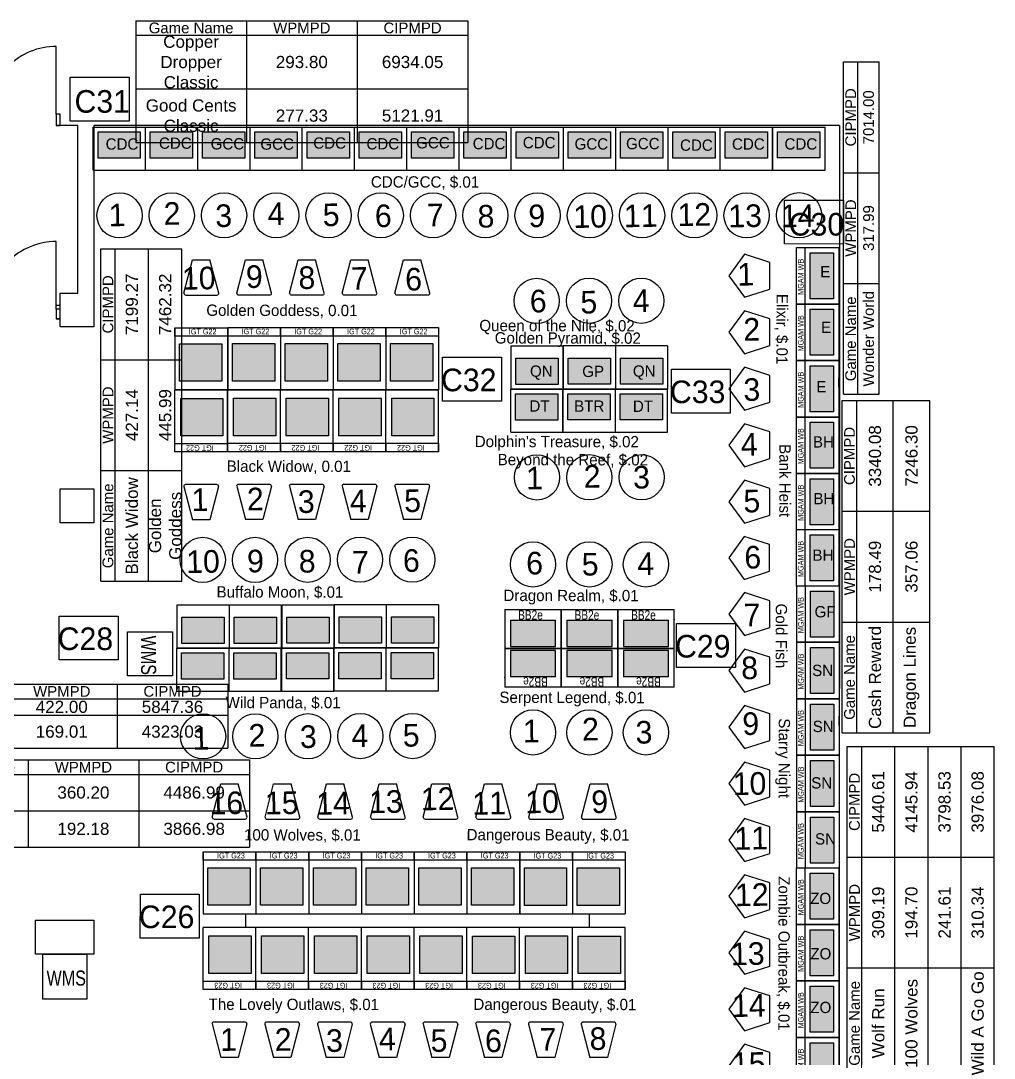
# Model space of a CAD drawing. Header units: inches. Extents: x 3213 to 10275, y -3570 to -435.
# Drawn here: x 9758 to 10275, y -986 to -435 of the extents above; entities that cross this region are included whole.
import ezdxf
from ezdxf.enums import TextEntityAlignment as Align

# ---------------------------------------------------------------- set-up
doc = ezdxf.new("R2010")
doc.units = ezdxf.units.IN
doc.header["$LTSCALE"] = 24
doc.header["$MEASUREMENT"] = 0
doc.linetypes.add('HIDDEN', pattern=[0.375, 0.25, -0.125])
for name, color, linetype in [('00 Bally Slots', 9, 'Continuous'), ('00 Bank', 7, 'Continuous'), ('00 IGT Slots', 7, 'Continuous'), ('00 MGAM Slots', 173, 'Continuous'), ('00 PT Enrollment', 7, 'Continuous'), ('00 Themes', 7, 'Continuous'), ('00 WMS Slots', 173, 'Continuous'), ('F1  CLG', 15, 'HIDDEN'), ('F1  DOORS', 1, 'Continuous'), ('F1  WALL', 3, 'Continuous'), ('F1 NOTE', 4, 'Continuous'), ('FP1-WALL', 3, 'Continuous'), ('Machine Denoms', 7, 'Continuous')]:
    doc.layers.add(name, color=color, linetype=linetype)
doc.layers.get('Machine Denoms').off()
doc.styles.add('ARCHSTYL', font='HAND.SHX', dxfattribs={"width": 0.8})
doc.styles.add('HAND', font='Hand.shx', dxfattribs={"width": 0.8, "height": 0.5})

# ---------------------------------------------------------------- blocks, each defined once
blk = doc.blocks.new('Western Money System')
at = {"layer": 'F1 NOTE', "color": 1}
for p, q in [((-11.68, 0), (-11.68, 24)), ((-11.68, 24), (11.68, 24)), ((11.68, 24), (11.68, 0)), ((11.68, 0), (-11.68, 0))]:
    blk.add_line(p, q, dxfattribs=at)
at = {"layer": 'F1 NOTE', "color": 1, "insert": (-9.65, 15.27), "char_height": 8, "width": 21.3295, "attachment_point": 1, "style": 'HAND'}
blk.add_mtext('{\\Fhand.shx;WMS}', dxfattribs=at)
blk = doc.blocks.new('*T374')
at = {"layer": '00 Themes', "linetype": 'ByBlock', "lineweight": -2, "transparency": 16777216}
for p, q in [((0, 0), (176.43, 0)), ((0, 0), (0, -64.65)), ((176.43, 0), (176.43, -64.65)), ((0, -64.65), (176.43, -64.65))]:
    blk.add_line(p, q, dxfattribs=at)
at = {"layer": '00 Themes', "color": 0, "linetype": 'ByBlock', "lineweight": -2, "transparency": 16777216}
for p, q in [((58.81, 0), (58.81, -64.65)), ((117.62, 0), (117.62, -64.65)), ((0, -7.7), (176.43, -7.7)), ((0, -36.18), (176.43, -36.18))]:
    blk.add_line(p, q, dxfattribs=at)
at = {"layer": '00 Themes', "color": 0, "lineweight": -3, "transparency": 16777216, "width": 58.689, "attachment_point": 5}
for s, insert, char_height in [('{\\fArial|b0|i0|c0;Game Name', (29.4, -3.85), 5.6858), ('{\\fArial|b0|i0|c0;WPMPD', (88.21, -3.85), 5.6858), ('{\\fArial|b0|i0|c0;CIPMPD', (147.02, -3.85), 5.6858), ('{\\fArial|b0|i0|c0;Copper Dropper Classic', (29.4, -21.94), 6.467), ('{\\fArial|b0|i0|c0;\\c52479;293.80 ', (88.21, -21.94), 6.467), ('{\\fArial|b0|i0|c0;\\c65280;6934.05 ', (147.02, -21.94), 6.467), ('{\\fArial|b0|i0|c0;Good Cents Classic', (29.4, -50.41), 6.467), ('{\\fArial|b0|i0|c0;\\c52479;277.33 ', (88.21, -50.41), 6.467), ('{\\fArial|b0|i0|c0;\\c255;5121.91 ', (147.02, -50.41), 6.467)]:
    blk.add_mtext(s, dxfattribs=dict(at, insert=insert, char_height=char_height))
blk = doc.blocks.new('*T375')
at = {"layer": '00 Themes', "linetype": 'ByBlock', "lineweight": -2, "transparency": 16777216}
for p, q in [((0, 0), (0, 176.43)), ((0, 176.43), (78.06, 176.43)), ((78.06, 0), (78.06, 176.43)), ((0, 0), (78.06, 0))]:
    blk.add_line(p, q, dxfattribs=at)
at = {"layer": '00 Themes', "color": 0, "linetype": 'ByBlock', "lineweight": -2, "transparency": 16777216}
for p, q in [((7.7, 0), (7.7, 176.43)), ((25.29, 0), (25.29, 176.43)), ((42.88, 0), (42.88, 176.43)), ((60.47, 0), (60.47, 176.43)), ((0, 117.62), (78.06, 117.62)), ((0, 58.81), (78.06, 58.81))]:
    blk.add_line(p, q, dxfattribs=at)
at = {"layer": '00 Themes', "color": 0, "lineweight": -3, "transparency": 16777216, "width": 58.689, "attachment_point": 5, "rotation": 90}
for s, insert, char_height in [('{\\fArial|b0|i0|c0;CIPMPD', (3.85, 147.02), 5.6858), ('{\\fArial|b0|i0|c0;\\c255;5440.61 ', (16.5, 147.02), 6.467), ('{\\fArial|b0|i0|c0;\\c255;4145.94 ', (34.09, 147.02), 6.467), ('{\\fArial|b0|i0|c0;\\c255;3798.53 ', (51.68, 147.02), 6.467), ('{\\fArial|b0|i0|c0;\\c255;3976.08 ', (69.27, 147.02), 6.467), ('{\\fArial|b0|i0|c0;WPMPD', (3.85, 88.21), 5.6858), ('{\\fArial|b0|i0|c0;\\c65280;309.19 ', (16.5, 88.21), 6.467), ('{\\fArial|b0|i0|c0;\\c255;194.70 ', (34.09, 88.21), 6.467), ('{\\fArial|b0|i0|c0;\\c52479;241.61 ', (51.68, 88.21), 6.467), ('{\\fArial|b0|i0|c0;\\c65280;310.34 ', (69.27, 88.21), 6.467), ('{\\fArial|b0|i0|c0;Wild A Go Go', (69.27, 29.4), 6.467), ('{\\fArial|b0|i0|c0;Game Name', (3.85, 29.4), 5.6858), ('{\\fArial|b0|i0|c0;100 Wolves', (34.09, 29.4), 6.467), ('{\\fArial|b0|i0|c0;Wolf Run', (16.5, 29.4), 6.467), ('{\\fArial|b0|i0|c0;', (51.68, 29.4), 6.467)]:
    blk.add_mtext(s, dxfattribs=dict(at, insert=insert, char_height=char_height))
blk = doc.blocks.new('*T430')
at = {"layer": '00 Themes', "linetype": 'ByBlock', "lineweight": -2, "transparency": 16777216}
for p, q in [((0, 0), (0, 176.43)), ((0, 176.43), (43.09, 176.43)), ((43.09, 0), (43.09, 176.43)), ((0, 0), (43.09, 0))]:
    blk.add_line(p, q, dxfattribs=at)
at = {"layer": '00 Themes', "color": 0, "linetype": 'ByBlock', "lineweight": -2, "transparency": 16777216}
for p, q in [((7.7, 0), (7.7, 176.43)), ((25.4, 0), (25.4, 176.43)), ((0, 117.62), (43.09, 117.62)), ((0, 58.81), (43.09, 58.81))]:
    blk.add_line(p, q, dxfattribs=at)
at = {"layer": '00 Themes', "color": 0, "lineweight": -3, "transparency": 16777216, "width": 58.689, "attachment_point": 5, "rotation": 90}
for s, insert, char_height in [('{\\fArial|b0|i0|c0;CIPMPD', (3.85, 147.02), 5.6858), ('{\\fArial|b0|i0|c0;\\c65280;7199.27 ', (16.55, 147.02), 6.467), ('{\\fArial|b0|i0|c0;\\c65280;7462.32 ', (34.25, 147.02), 6.467), ('{\\fArial|b0|i0|c0;WPMPD', (3.85, 88.21), 5.6858), ('{\\fArial|b0|i0|c0;\\c65280;427.14 ', (16.55, 88.21), 6.467), ('{\\fArial|b0|i0|c0;\\c65280;445.99 ', (34.25, 88.21), 6.467), ('{\\fArial|b0|i0|c0;Black Widow', (16.55, 29.4), 6.467), ('{\\fArial|b0|i0|c0;Game Name', (3.85, 29.4), 5.6858), ('{\\fArial|b0|i0|c0;Golden Goddess', (34.25, 29.4), 6.467)]:
    blk.add_mtext(s, dxfattribs=dict(at, insert=insert, char_height=char_height))
blk = doc.blocks.new('MGAM_WB')
at = {"linetype": 'ByBlock', "lineweight": -3}
h = blk.add_hatch(color=0, dxfattribs=at)
h.dxf.hatch_style = 1
h.set_gradient(color1=(0, 255, 0), tint=0.32, name='CYLINDER')
h.paths.add_polyline_path([(4587.43, -1798.98), (4575.04, -1798.98), (4575.04, -1823.39), (4587.43, -1823.39)])
h = blk.add_hatch(color=3, dxfattribs=at)
h.set_gradient(color1=(38, 153, 0), color2=(0, 0, 0), centered=1, tint=1)
h.paths.add_polyline_path([(4567.78, -1822.1), (4567.78, -1803.68), (4572.28, -1803.68), (4572.28, -1822.1)], flags=9)
h = blk.add_hatch(color=30, dxfattribs=at)
h.set_gradient(color1=(0, 173, 0), color2=(0, 0, 0), centered=1, tint=1, name='HEMISPHERICAL')
h.paths.add_polyline_path([(4567.78, -1823.25), (4567.78, -1804.84), (4572.28, -1804.84), (4572.28, -1823.25)], flags=9)
at = {"color": 3, "linetype": 'ByBlock', "lineweight": -3}
blk.add_line((4590.3, -1796.2), (4590.3, -1826.2), dxfattribs=at)
at = {"color": 94, "linetype": 'ByBlock', "lineweight": -3}
for points in [[(4531.8, -1811.2), (4540.1, -1822.63), (4553.53, -1818.27), (4553.53, -1804.14), (4540.1, -1799.78)], [(4567.8, -1796.2), (4590.3, -1796.2), (4590.3, -1826.2), (4567.8, -1826.2)]]:
    blk.add_lwpolyline(points, close=True, dxfattribs=at)
at = {"color": 3, "linetype": 'ByBlock', "lineweight": -3}
blk.add_lwpolyline([(4567.8, -1796.2), (4572.2, -1796.2), (4572.2, -1826.2), (4567.8, -1826.2)], close=True, dxfattribs=at)
at = {"color": 0, "linetype": 'ByBlock', "lineweight": -3}
blk.add_lwpolyline([(4575.04, -1798.98), (4587.43, -1798.98), (4587.43, -1823.39), (4575.04, -1823.39)], close=True, dxfattribs=at)
at = {"color": 7, "linetype": 'ByBlock', "lineweight": -3, "insert": (4568.53, -1821.35), "char_height": 3, "width": 19.5024, "attachment_point": 1, "rotation": 90, "style": 'HAND'}
blk.add_mtext('MGAM WB', dxfattribs=at)
blk = doc.blocks.new('WMS BlueBird 2e')
at = {"layer": '00 WMS Slots', "ltscale": 25}
h = blk.add_hatch(color=256, dxfattribs=at)
h.set_gradient(color1=(0, 191, 255), one_color=1, tint=1, name='CYLINDER')
h.paths.add_polyline_path([(19.51, 27), (5.58, 27), (5.58, 3), (19.51, 3)])
at = {"color": 0, "linetype": 'ByBlock', "lineweight": -3}
blk.add_line((5, 30), (5.38, 30), dxfattribs=at)
at = {"layer": '00 WMS Slots', "ltscale": 25}
for p, q in [((0, 0), (0, 30)), ((20.62, 30), (0, 30)), ((20.62, 0), (20.62, 30)), ((5.58, 3), (5.58, 27)), ((19.51, 27), (5.58, 27)), ((19.51, 3), (19.51, 27)), ((0, 0), (20.62, 0)), ((5.58, 3), (19.51, 3))]:
    blk.add_line(p, q, dxfattribs=at)
at = {"layer": '00 WMS Slots'}
blk.add_circle((-23.99, 15), 12.01, dxfattribs=at)
at = {"color": 0, "linetype": 'ByBlock', "lineweight": -3, "insert": (0.36, 7.14), "char_height": 5, "attachment_point": 1, "rotation": 90, "style": 'HAND'}
blk.add_mtext_dynamic_manual_height_columns('BB2e', width=20.625, gutter_width=135.58, heights=[0], dxfattribs=at)
blk = doc.blocks.new('*T431')
at = {"layer": '00 Themes', "linetype": 'ByBlock', "lineweight": -2, "transparency": 16777216}
for p, q in [((0, 0), (0, 176.43)), ((0, 176.43), (46.45, 176.43)), ((46.45, 0), (46.45, 176.43)), ((0, 0), (46.45, 0))]:
    blk.add_line(p, q, dxfattribs=at)
at = {"layer": '00 Themes', "color": 0, "linetype": 'ByBlock', "lineweight": -2, "transparency": 16777216}
for p, q in [((7.7, 0), (7.7, 176.43)), ((27.08, 0), (27.08, 176.43)), ((0, 117.62), (46.45, 117.62)), ((0, 58.81), (46.45, 58.81))]:
    blk.add_line(p, q, dxfattribs=at)
at = {"layer": '00 Themes', "color": 0, "lineweight": -3, "transparency": 16777216, "width": 58.689, "attachment_point": 5, "rotation": 90}
for s, insert, char_height in [('{\\fArial|b0|i0|c0;CIPMPD', (3.85, 147.02), 5.6858), ('{\\fArial|b0|i0|c0;\\c255;3340.08 ', (17.39, 147.02), 6.467), ('{\\fArial|b0|i0|c0;\\c65280;7246.30 ', (36.77, 147.02), 6.467), ('{\\fArial|b0|i0|c0;WPMPD', (3.85, 88.21), 5.6858), ('{\\fArial|b0|i0|c0;\\c255;178.49 ', (17.39, 88.21), 6.467), ('{\\fArial|b0|i0|c0;\\c65280;357.06 ', (36.77, 88.21), 6.467), ('{\\fArial|b0|i0|c0;Cash Reward', (17.39, 29.4), 6.467), ('{\\fArial|b0|i0|c0;Dragon Lines', (36.77, 29.4), 6.467), ('{\\fArial|b0|i0|c0;Game Name', (3.85, 29.4), 5.6858)]:
    blk.add_mtext(s, dxfattribs=dict(at, insert=insert, char_height=char_height))
blk = doc.blocks.new('SDG M-9000')
at = {"linetype": 'ByBlock', "lineweight": -3}
h = blk.add_hatch(color=0, dxfattribs=at)
h.dxf.hatch_style = 1
h.set_gradient(color1=(102, 0, 204), tint=0.32, name='CYLINDER')
h.paths.add_polyline_path([(16.43, 24.99), (2.51, 24.99), (2.51, 2.52), (16.43, 2.52)])
at = {"color": 192, "linetype": 'ByBlock', "lineweight": -3}
blk.add_lwpolyline([(2.51, 24.99), (16.43, 24.99), (16.43, 2.52), (2.51, 2.52)], close=True, dxfattribs=at)
at = {"layer": '00 Bally Slots', "color": 192, "ltscale": 25}
for p, q in [((22.86, 27.75), (0, 27.75)), ((0, 0), (0, 27.75)), ((22.86, 0), (22.86, 27.75)), ((22.86, 0), (0, 0))]:
    blk.add_line(p, q, dxfattribs=at)
at = {"layer": '00 Bally Slots', "color": 192}
blk.add_circle((46.85, 13.96), 12.01, dxfattribs=at)
blk = doc.blocks.new('*T456')
at = {"layer": '00 Themes', "linetype": 'ByBlock', "lineweight": -2, "transparency": 16777216}
for p, q in [((0, 0), (176.43, 0)), ((0, 0), (0, -46.23)), ((176.43, 0), (176.43, -46.23)), ((0, -46.23), (176.43, -46.23))]:
    blk.add_line(p, q, dxfattribs=at)
at = {"layer": '00 Themes', "color": 0, "linetype": 'ByBlock', "lineweight": -2, "transparency": 16777216}
for p, q in [((58.81, 0), (58.81, -46.23)), ((117.62, 0), (117.62, -46.23)), ((0, -7.7), (176.43, -7.7)), ((0, -26.97), (176.43, -26.97))]:
    blk.add_line(p, q, dxfattribs=at)
at = {"layer": '00 Themes', "color": 0, "lineweight": -3, "transparency": 16777216, "width": 58.689, "attachment_point": 5}
for s, insert, char_height in [('{\\fArial|b0|i0|c0;Game Name', (29.4, -3.85), 5.6858), ('{\\fArial|b0|i0|c0;WPMPD', (88.21, -3.85), 5.6858), ('{\\fArial|b0|i0|c0;CIPMPD', (147.02, -3.85), 5.6858), ('{\\fArial|b0|i0|c0;Palace of Riches', (29.4, -17.33), 6.467), ('{\\fArial|b0|i0|c0;\\c65280;360.20 ', (88.21, -17.33), 6.467), ('{\\fArial|b0|i0|c0;\\c255;4486.99 ', (147.02, -17.33), 6.467), ('{\\fArial|b0|i0|c0;', (29.4, -36.6), 6.467), ('{\\fArial|b0|i0|c0;\\c255;192.18 ', (88.21, -36.6), 6.467), ('{\\fArial|b0|i0|c0;\\c255;3866.98 ', (147.02, -36.6), 6.467)]:
    blk.add_mtext(s, dxfattribs=dict(at, insert=insert, char_height=char_height))
blk = doc.blocks.new('IGT G23')
at = {"linetype": 'ByBlock', "lineweight": -3}
h = blk.add_hatch(color=7, dxfattribs=at)
h.set_gradient(color1=(241, 237, 14), color2=(18, 202, 42), tint=1)
h.paths.add_polyline_path([(-33.41, -26.28), (-33.41, -1.81), (-28.91, -1.81), (-28.91, -26.28)], flags=9)
h = blk.add_hatch(color=0, dxfattribs=at)
h.dxf.hatch_style = 1
h.set_gradient(color1=(255, 63, 0), tint=0.32, name='CYLINDER')
h.paths.add_polyline_path([(-4.53, -3.06), (-24.51, -3.06), (-24.51, -25.5), (-4.53, -25.5)])
at = {"color": 0, "linetype": 'ByBlock', "lineweight": -3}
blk.add_lwpolyline([(-24.51, -3.06), (-4.53, -3.06), (-4.53, -25.5), (-24.51, -25.5)], close=True, dxfattribs=at)
at = {"layer": '00 IGT Slots', "color": 30, "ltscale": 25}
for p, q in [((-33, 0), (0, 0)), ((-33, -28), (-33, 0)), ((0, -28), (0, 0)), ((-51.29, -4.75), (-69, -9.37)), ((-69, -18.63), (-69, -9.37)), ((-50.29, -22.18), (-50.29, -5.68)), ((-51.29, -23.18), (-69.01, -18.63)), ((-33, -28), (0, -28))]:
    blk.add_line(p, q, dxfattribs=at)
at = {"layer": '00 IGT Slots', "color": 30, "linetype": 'ByBlock', "lineweight": -3}
blk.add_lwpolyline([(-33, 0), (-28.48, 0), (-28.48, -28), (-33, -28)], close=True, dxfattribs=at)
at = {"layer": '00 IGT Slots', "color": 30, "ltscale": 25}
for centre, start, end in [((-51.29, -5.68), 0, 90), ((-51.29, -22.18), 270, 0)]:
    blk.add_arc(centre, 1, start, end, dxfattribs=at)
at = {"layer": '00 IGT Slots', "color": 7, "linetype": 'ByBlock', "lineweight": -3, "insert": (-32.42, -20.63), "char_height": 3, "width": 15.2138, "attachment_point": 1, "rotation": 90, "style": 'HAND'}
blk.add_mtext('IGT G23', dxfattribs=at)
blk = doc.blocks.new('*T472')
at = {"layer": '00 Themes', "linetype": 'ByBlock', "lineweight": -2, "transparency": 16777216}
for p, q in [((0, 0), (176.43, 0)), ((0, 0), (0, -34.03)), ((176.43, 0), (176.43, -34.03)), ((0, -34.03), (176.43, -34.03))]:
    blk.add_line(p, q, dxfattribs=at)
at = {"layer": '00 Themes', "color": 0, "linetype": 'ByBlock', "lineweight": -2, "transparency": 16777216}
for p, q in [((58.81, 0), (58.81, -34.03)), ((117.62, 0), (117.62, -34.03)), ((0, -7.7), (176.43, -7.7)), ((0, -16.44), (176.43, -16.44))]:
    blk.add_line(p, q, dxfattribs=at)
at = {"layer": '00 Themes', "color": 0, "lineweight": -3, "transparency": 16777216, "width": 58.689, "attachment_point": 5}
for s, insert, char_height in [('{\\fArial|b0|i0|c0;Game Name', (29.4, -3.85), 5.6858), ('{\\fArial|b0|i0|c0;WPMPD', (88.21, -3.85), 5.6858), ('{\\fArial|b0|i0|c0;CIPMPD', (147.02, -3.85), 5.6858), ('{\\fArial|b0|i0|c0;Zeus', (29.4, -12.07), 6.467), ('{\\fArial|b0|i0|c0;\\c65280;422.00 ', (88.21, -12.07), 6.467), ('{\\fArial|b0|i0|c0;\\c52479;5847.36 ', (147.02, -12.07), 6.467), ('{\\fArial|b0|i0|c0;Palace of Riches', (29.4, -25.23), 6.467), ('{\\fArial|b0|i0|c0;\\c255;169.01 ', (88.21, -25.23), 6.467), ('{\\fArial|b0|i0|c0;\\c255;4323.03 ', (147.02, -25.23), 6.467)]:
    blk.add_mtext(s, dxfattribs=dict(at, insert=insert, char_height=char_height))
blk = doc.blocks.new('*U480')
at = {"linetype": 'ByBlock', "lineweight": -3}
h = blk.add_hatch(color=7, dxfattribs=at)
h.set_gradient(color1=(241, 237, 14), color2=(18, 202, 42), tint=1)
h.paths.add_polyline_path([(-33.41, -26.28), (-33.41, -1.81), (-28.91, -1.81), (-28.91, -26.28)], flags=9)
h = blk.add_hatch(color=0, dxfattribs=at)
h.dxf.hatch_style = 1
h.set_gradient(color1=(255, 255, 0), tint=0.32, name='CYLINDER')
h.paths.add_polyline_path([(-4.53, -3.06), (-24.51, -3.06), (-24.51, -25.5), (-4.53, -25.5)])
at = {"color": 0, "linetype": 'ByBlock', "lineweight": -3}
blk.add_lwpolyline([(-24.51, -3.06), (-4.53, -3.06), (-4.53, -25.5), (-24.51, -25.5)], close=True, dxfattribs=at)
at = {"layer": '00 IGT Slots', "color": 30, "ltscale": 25}
for p, q in [((-33, 0), (0, 0)), ((-33, -28), (-33, 0)), ((0, -28), (0, 0)), ((-51.29, -4.75), (-69, -9.37)), ((-69, -18.63), (-69, -9.37)), ((-50.29, -22.18), (-50.29, -5.68)), ((-51.29, -23.18), (-69.01, -18.63)), ((-33, -28), (0, -28))]:
    blk.add_line(p, q, dxfattribs=at)
at = {"layer": '00 IGT Slots', "color": 30, "linetype": 'ByBlock', "lineweight": -3}
blk.add_lwpolyline([(-33, 0), (-28.48, 0), (-28.48, -28), (-33, -28)], close=True, dxfattribs=at)
at = {"layer": '00 IGT Slots', "color": 30, "ltscale": 25}
for centre, start, end in [((-51.29, -5.68), 0, 90), ((-51.29, -22.18), 270, 0)]:
    blk.add_arc(centre, 1, start, end, dxfattribs=at)
at = {"layer": '00 IGT Slots', "color": 7, "linetype": 'ByBlock', "lineweight": -3, "insert": (-32.42, -20.63), "char_height": 3, "width": 15.2138, "attachment_point": 1, "rotation": 90, "style": 'HAND'}
blk.add_mtext('IGT G22', dxfattribs=at)
blk = doc.blocks.new('*U481')
at = {"linetype": 'ByBlock', "lineweight": -3}
h = blk.add_hatch(color=7, dxfattribs=at)
h.set_gradient(color1=(241, 237, 14), color2=(18, 202, 42), tint=1)
h.paths.add_polyline_path([(-33.41, -26.28), (-33.41, -1.81), (-28.91, -1.81), (-28.91, -26.28)], flags=9)
h = blk.add_hatch(color=0, dxfattribs=at)
h.dxf.hatch_style = 1
h.set_gradient(color1=(255, 255, 0), tint=0.32, name='CYLINDER')
h.paths.add_polyline_path([(-4.53, -3.06), (-24.51, -3.06), (-24.51, -25.5), (-4.53, -25.5)])
at = {"color": 0, "linetype": 'ByBlock', "lineweight": -3}
blk.add_lwpolyline([(-24.51, -3.06), (-4.53, -3.06), (-4.53, -25.5), (-24.51, -25.5)], close=True, dxfattribs=at)
at = {"layer": '00 IGT Slots', "color": 30, "ltscale": 25}
for p, q in [((-33, 0), (0, 0)), ((-33, -28), (-33, 0)), ((0, -28), (0, 0)), ((-51.29, -4.75), (-69, -9.37)), ((-69, -18.63), (-69, -9.37)), ((-50.29, -22.18), (-50.29, -5.68)), ((-51.29, -23.18), (-69.01, -18.63)), ((-33, -28), (0, -28))]:
    blk.add_line(p, q, dxfattribs=at)
at = {"layer": '00 IGT Slots', "color": 30, "linetype": 'ByBlock', "lineweight": -3}
blk.add_lwpolyline([(-33, 0), (-28.48, 0), (-28.48, -28), (-33, -28)], close=True, dxfattribs=at)
at = {"layer": '00 IGT Slots', "color": 30, "ltscale": 25}
for centre, start, end in [((-51.29, -5.68), 0, 90), ((-51.29, -22.18), 270, 0)]:
    blk.add_arc(centre, 1, start, end, dxfattribs=at)
at = {"layer": '00 IGT Slots', "color": 7, "linetype": 'ByBlock', "lineweight": -3, "insert": (-32.42, -20.63), "char_height": 3, "width": 15.2138, "attachment_point": 1, "rotation": 90, "style": 'HAND'}
blk.add_mtext('IGT G22', dxfattribs=at)
blk = doc.blocks.new('*U482')
at = {"linetype": 'ByBlock', "lineweight": -3}
h = blk.add_hatch(color=7, dxfattribs=at)
h.set_gradient(color1=(241, 237, 14), color2=(18, 202, 42), tint=1)
h.paths.add_polyline_path([(-33.41, -26.28), (-33.41, -1.81), (-28.91, -1.81), (-28.91, -26.28)], flags=9)
h = blk.add_hatch(color=0, dxfattribs=at)
h.dxf.hatch_style = 1
h.set_gradient(color1=(255, 255, 0), tint=0.32, name='CYLINDER')
h.paths.add_polyline_path([(-4.53, -3.06), (-24.51, -3.06), (-24.51, -25.5), (-4.53, -25.5)])
at = {"color": 0, "linetype": 'ByBlock', "lineweight": -3}
blk.add_lwpolyline([(-24.51, -3.06), (-4.53, -3.06), (-4.53, -25.5), (-24.51, -25.5)], close=True, dxfattribs=at)
at = {"layer": '00 IGT Slots', "color": 30, "ltscale": 25}
for p, q in [((-33, 0), (0, 0)), ((-33, -28), (-33, 0)), ((0, -28), (0, 0)), ((-51.29, -4.75), (-69, -9.37)), ((-69, -18.63), (-69, -9.37)), ((-50.29, -22.18), (-50.29, -5.68)), ((-51.29, -23.18), (-69.01, -18.63)), ((-33, -28), (0, -28))]:
    blk.add_line(p, q, dxfattribs=at)
at = {"layer": '00 IGT Slots', "color": 30, "linetype": 'ByBlock', "lineweight": -3}
blk.add_lwpolyline([(-33, 0), (-28.48, 0), (-28.48, -28), (-33, -28)], close=True, dxfattribs=at)
at = {"layer": '00 IGT Slots', "color": 30, "ltscale": 25}
for centre, start, end in [((-51.29, -5.68), 0, 90), ((-51.29, -22.18), 270, 0)]:
    blk.add_arc(centre, 1, start, end, dxfattribs=at)
at = {"layer": '00 IGT Slots', "color": 7, "linetype": 'ByBlock', "lineweight": -3, "insert": (-32.42, -20.63), "char_height": 3, "width": 15.2138, "attachment_point": 1, "rotation": 90, "style": 'HAND'}
blk.add_mtext('IGT G22', dxfattribs=at)
blk = doc.blocks.new('*U483')
at = {"linetype": 'ByBlock', "lineweight": -3}
h = blk.add_hatch(color=7, dxfattribs=at)
h.set_gradient(color1=(241, 237, 14), color2=(18, 202, 42), tint=1)
h.paths.add_polyline_path([(-33.41, -26.28), (-33.41, -1.81), (-28.91, -1.81), (-28.91, -26.28)], flags=9)
h = blk.add_hatch(color=0, dxfattribs=at)
h.dxf.hatch_style = 1
h.set_gradient(color1=(255, 255, 0), tint=0.32, name='CYLINDER')
h.paths.add_polyline_path([(-4.53, -3.06), (-24.51, -3.06), (-24.51, -25.5), (-4.53, -25.5)])
at = {"color": 0, "linetype": 'ByBlock', "lineweight": -3}
blk.add_lwpolyline([(-24.51, -3.06), (-4.53, -3.06), (-4.53, -25.5), (-24.51, -25.5)], close=True, dxfattribs=at)
at = {"layer": '00 IGT Slots', "color": 30, "ltscale": 25}
for p, q in [((-33, 0), (0, 0)), ((-33, -28), (-33, 0)), ((0, -28), (0, 0)), ((-51.29, -4.75), (-69, -9.37)), ((-69, -18.63), (-69, -9.37)), ((-50.29, -22.18), (-50.29, -5.68)), ((-51.29, -23.18), (-69.01, -18.63)), ((-33, -28), (0, -28))]:
    blk.add_line(p, q, dxfattribs=at)
at = {"layer": '00 IGT Slots', "color": 30, "linetype": 'ByBlock', "lineweight": -3}
blk.add_lwpolyline([(-33, 0), (-28.48, 0), (-28.48, -28), (-33, -28)], close=True, dxfattribs=at)
at = {"layer": '00 IGT Slots', "color": 30, "ltscale": 25}
for centre, start, end in [((-51.29, -5.68), 0, 90), ((-51.29, -22.18), 270, 0)]:
    blk.add_arc(centre, 1, start, end, dxfattribs=at)
at = {"layer": '00 IGT Slots', "color": 7, "linetype": 'ByBlock', "lineweight": -3, "insert": (-32.42, -20.63), "char_height": 3, "width": 15.2138, "attachment_point": 1, "rotation": 90, "style": 'HAND'}
blk.add_mtext('IGT G22', dxfattribs=at)
blk = doc.blocks.new('*U484')
at = {"linetype": 'ByBlock', "lineweight": -3}
h = blk.add_hatch(color=7, dxfattribs=at)
h.set_gradient(color1=(241, 237, 14), color2=(18, 202, 42), tint=1)
h.paths.add_polyline_path([(-33.41, -26.28), (-33.41, -1.81), (-28.91, -1.81), (-28.91, -26.28)], flags=9)
h = blk.add_hatch(color=0, dxfattribs=at)
h.dxf.hatch_style = 1
h.set_gradient(color1=(255, 255, 0), tint=0.32, name='CYLINDER')
h.paths.add_polyline_path([(-4.53, -3.06), (-24.51, -3.06), (-24.51, -25.5), (-4.53, -25.5)])
at = {"color": 0, "linetype": 'ByBlock', "lineweight": -3}
blk.add_lwpolyline([(-24.51, -3.06), (-4.53, -3.06), (-4.53, -25.5), (-24.51, -25.5)], close=True, dxfattribs=at)
at = {"layer": '00 IGT Slots', "color": 30, "ltscale": 25}
for p, q in [((-33, 0), (0, 0)), ((-33, -28), (-33, 0)), ((0, -28), (0, 0)), ((-51.29, -4.75), (-69, -9.37)), ((-69, -18.63), (-69, -9.37)), ((-50.29, -22.18), (-50.29, -5.68)), ((-51.29, -23.18), (-69.01, -18.63)), ((-33, -28), (0, -28))]:
    blk.add_line(p, q, dxfattribs=at)
at = {"layer": '00 IGT Slots', "color": 30, "linetype": 'ByBlock', "lineweight": -3}
blk.add_lwpolyline([(-33, 0), (-28.48, 0), (-28.48, -28), (-33, -28)], close=True, dxfattribs=at)
at = {"layer": '00 IGT Slots', "color": 30, "ltscale": 25}
for centre, start, end in [((-51.29, -5.68), 0, 90), ((-51.29, -22.18), 270, 0)]:
    blk.add_arc(centre, 1, start, end, dxfattribs=at)
at = {"layer": '00 IGT Slots', "color": 7, "linetype": 'ByBlock', "lineweight": -3, "insert": (-32.42, -20.63), "char_height": 3, "width": 15.2138, "attachment_point": 1, "rotation": 90, "style": 'HAND'}
blk.add_mtext('IGT G22', dxfattribs=at)
blk = doc.blocks.new('*U485')
at = {"linetype": 'ByBlock', "lineweight": -3}
h = blk.add_hatch(color=7, dxfattribs=at)
h.set_gradient(color1=(241, 237, 14), color2=(18, 202, 42), tint=1)
h.paths.add_polyline_path([(-33.41, -26.28), (-33.41, -1.81), (-28.91, -1.81), (-28.91, -26.28)], flags=9)
h = blk.add_hatch(color=0, dxfattribs=at)
h.dxf.hatch_style = 1
h.set_gradient(color1=(255, 255, 0), tint=0.32, name='CYLINDER')
h.paths.add_polyline_path([(-4.53, -3.06), (-24.51, -3.06), (-24.51, -25.5), (-4.53, -25.5)])
at = {"color": 0, "linetype": 'ByBlock', "lineweight": -3}
blk.add_lwpolyline([(-24.51, -3.06), (-4.53, -3.06), (-4.53, -25.5), (-24.51, -25.5)], close=True, dxfattribs=at)
at = {"layer": '00 IGT Slots', "color": 30, "ltscale": 25}
for p, q in [((-33, 0), (0, 0)), ((-33, -28), (-33, 0)), ((0, -28), (0, 0)), ((-51.29, -4.75), (-69, -9.37)), ((-69, -18.63), (-69, -9.37)), ((-50.29, -22.18), (-50.29, -5.68)), ((-51.29, -23.18), (-69.01, -18.63)), ((-33, -28), (0, -28))]:
    blk.add_line(p, q, dxfattribs=at)
at = {"layer": '00 IGT Slots', "color": 30, "linetype": 'ByBlock', "lineweight": -3}
blk.add_lwpolyline([(-33, 0), (-28.48, 0), (-28.48, -28), (-33, -28)], close=True, dxfattribs=at)
at = {"layer": '00 IGT Slots', "color": 30, "ltscale": 25}
for centre, start, end in [((-51.29, -5.68), 0, 90), ((-51.29, -22.18), 270, 0)]:
    blk.add_arc(centre, 1, start, end, dxfattribs=at)
at = {"layer": '00 IGT Slots', "color": 7, "linetype": 'ByBlock', "lineweight": -3, "insert": (-32.42, -20.63), "char_height": 3, "width": 15.2138, "attachment_point": 1, "rotation": 90, "style": 'HAND'}
blk.add_mtext('IGT G22', dxfattribs=at)
blk = doc.blocks.new('*U486')
at = {"linetype": 'ByBlock', "lineweight": -3}
h = blk.add_hatch(color=7, dxfattribs=at)
h.set_gradient(color1=(241, 237, 14), color2=(18, 202, 42), tint=1)
h.paths.add_polyline_path([(-33.41, -26.28), (-33.41, -1.81), (-28.91, -1.81), (-28.91, -26.28)], flags=9)
h = blk.add_hatch(color=0, dxfattribs=at)
h.dxf.hatch_style = 1
h.set_gradient(color1=(255, 255, 0), tint=0.32, name='CYLINDER')
h.paths.add_polyline_path([(-4.53, -3.06), (-24.51, -3.06), (-24.51, -25.5), (-4.53, -25.5)])
at = {"color": 0, "linetype": 'ByBlock', "lineweight": -3}
blk.add_lwpolyline([(-24.51, -3.06), (-4.53, -3.06), (-4.53, -25.5), (-24.51, -25.5)], close=True, dxfattribs=at)
at = {"layer": '00 IGT Slots', "color": 30, "ltscale": 25}
for p, q in [((-33, 0), (0, 0)), ((-33, -28), (-33, 0)), ((0, -28), (0, 0)), ((-51.29, -4.75), (-69, -9.37)), ((-69, -18.63), (-69, -9.37)), ((-50.29, -22.18), (-50.29, -5.68)), ((-51.29, -23.18), (-69.01, -18.63)), ((-33, -28), (0, -28))]:
    blk.add_line(p, q, dxfattribs=at)
at = {"layer": '00 IGT Slots', "color": 30, "linetype": 'ByBlock', "lineweight": -3}
blk.add_lwpolyline([(-33, 0), (-28.48, 0), (-28.48, -28), (-33, -28)], close=True, dxfattribs=at)
at = {"layer": '00 IGT Slots', "color": 30, "ltscale": 25}
for centre, start, end in [((-51.29, -5.68), 0, 90), ((-51.29, -22.18), 270, 0)]:
    blk.add_arc(centre, 1, start, end, dxfattribs=at)
at = {"layer": '00 IGT Slots', "color": 7, "linetype": 'ByBlock', "lineweight": -3, "insert": (-32.42, -20.63), "char_height": 3, "width": 15.2138, "attachment_point": 1, "rotation": 90, "style": 'HAND'}
blk.add_mtext('IGT G22', dxfattribs=at)
blk = doc.blocks.new('*U487')
at = {"linetype": 'ByBlock', "lineweight": -3}
h = blk.add_hatch(color=7, dxfattribs=at)
h.set_gradient(color1=(241, 237, 14), color2=(18, 202, 42), tint=1)
h.paths.add_polyline_path([(-33.41, -26.28), (-33.41, -1.81), (-28.91, -1.81), (-28.91, -26.28)], flags=9)
h = blk.add_hatch(color=0, dxfattribs=at)
h.dxf.hatch_style = 1
h.set_gradient(color1=(255, 255, 0), tint=0.32, name='CYLINDER')
h.paths.add_polyline_path([(-4.53, -3.06), (-24.51, -3.06), (-24.51, -25.5), (-4.53, -25.5)])
at = {"color": 0, "linetype": 'ByBlock', "lineweight": -3}
blk.add_lwpolyline([(-24.51, -3.06), (-4.53, -3.06), (-4.53, -25.5), (-24.51, -25.5)], close=True, dxfattribs=at)
at = {"layer": '00 IGT Slots', "color": 30, "ltscale": 25}
for p, q in [((-33, 0), (0, 0)), ((-33, -28), (-33, 0)), ((0, -28), (0, 0)), ((-51.29, -4.75), (-69, -9.37)), ((-69, -18.63), (-69, -9.37)), ((-50.29, -22.18), (-50.29, -5.68)), ((-51.29, -23.18), (-69.01, -18.63)), ((-33, -28), (0, -28))]:
    blk.add_line(p, q, dxfattribs=at)
at = {"layer": '00 IGT Slots', "color": 30, "linetype": 'ByBlock', "lineweight": -3}
blk.add_lwpolyline([(-33, 0), (-28.48, 0), (-28.48, -28), (-33, -28)], close=True, dxfattribs=at)
at = {"layer": '00 IGT Slots', "color": 30, "ltscale": 25}
for centre, start, end in [((-51.29, -5.68), 0, 90), ((-51.29, -22.18), 270, 0)]:
    blk.add_arc(centre, 1, start, end, dxfattribs=at)
at = {"layer": '00 IGT Slots', "color": 7, "linetype": 'ByBlock', "lineweight": -3, "insert": (-32.42, -20.63), "char_height": 3, "width": 15.2138, "attachment_point": 1, "rotation": 90, "style": 'HAND'}
blk.add_mtext('IGT G22', dxfattribs=at)
blk = doc.blocks.new('*U478')
at = {"linetype": 'ByBlock', "lineweight": -3}
h = blk.add_hatch(color=7, dxfattribs=at)
h.set_gradient(color1=(241, 237, 14), color2=(18, 202, 42), tint=1)
h.paths.add_polyline_path([(-33.41, -26.28), (-33.41, -1.81), (-28.91, -1.81), (-28.91, -26.28)], flags=9)
h = blk.add_hatch(color=0, dxfattribs=at)
h.dxf.hatch_style = 1
h.set_gradient(color1=(255, 255, 0), tint=0.32, name='CYLINDER')
h.paths.add_polyline_path([(-4.53, -3.06), (-24.51, -3.06), (-24.51, -25.5), (-4.53, -25.5)])
at = {"color": 0, "linetype": 'ByBlock', "lineweight": -3}
blk.add_lwpolyline([(-24.51, -3.06), (-4.53, -3.06), (-4.53, -25.5), (-24.51, -25.5)], close=True, dxfattribs=at)
at = {"layer": '00 IGT Slots', "color": 30, "ltscale": 25}
for p, q in [((-33, 0), (0, 0)), ((-33, -28), (-33, 0)), ((0, -28), (0, 0)), ((-51.29, -4.75), (-69, -9.37)), ((-69, -18.63), (-69, -9.37)), ((-50.29, -22.18), (-50.29, -5.68)), ((-51.29, -23.18), (-69.01, -18.63)), ((-33, -28), (0, -28))]:
    blk.add_line(p, q, dxfattribs=at)
at = {"layer": '00 IGT Slots', "color": 30, "linetype": 'ByBlock', "lineweight": -3}
blk.add_lwpolyline([(-33, 0), (-28.48, 0), (-28.48, -28), (-33, -28)], close=True, dxfattribs=at)
at = {"layer": '00 IGT Slots', "color": 30, "ltscale": 25}
for centre, start, end in [((-51.29, -5.68), 0, 90), ((-51.29, -22.18), 270, 0)]:
    blk.add_arc(centre, 1, start, end, dxfattribs=at)
at = {"layer": '00 IGT Slots', "color": 7, "linetype": 'ByBlock', "lineweight": -3, "insert": (-32.42, -20.63), "char_height": 3, "width": 15.2138, "attachment_point": 1, "rotation": 90, "style": 'HAND'}
blk.add_mtext('IGT G22', dxfattribs=at)
blk = doc.blocks.new('*U479')
at = {"linetype": 'ByBlock', "lineweight": -3}
h = blk.add_hatch(color=7, dxfattribs=at)
h.set_gradient(color1=(241, 237, 14), color2=(18, 202, 42), tint=1)
h.paths.add_polyline_path([(-33.41, -26.28), (-33.41, -1.81), (-28.91, -1.81), (-28.91, -26.28)], flags=9)
h = blk.add_hatch(color=0, dxfattribs=at)
h.dxf.hatch_style = 1
h.set_gradient(color1=(255, 255, 0), tint=0.32, name='CYLINDER')
h.paths.add_polyline_path([(-4.53, -3.06), (-24.51, -3.06), (-24.51, -25.5), (-4.53, -25.5)])
at = {"color": 0, "linetype": 'ByBlock', "lineweight": -3}
blk.add_lwpolyline([(-24.51, -3.06), (-4.53, -3.06), (-4.53, -25.5), (-24.51, -25.5)], close=True, dxfattribs=at)
at = {"layer": '00 IGT Slots', "color": 30, "ltscale": 25}
for p, q in [((-33, 0), (0, 0)), ((-33, -28), (-33, 0)), ((0, -28), (0, 0)), ((-51.29, -4.75), (-69, -9.37)), ((-69, -18.63), (-69, -9.37)), ((-50.29, -22.18), (-50.29, -5.68)), ((-51.29, -23.18), (-69.01, -18.63)), ((-33, -28), (0, -28))]:
    blk.add_line(p, q, dxfattribs=at)
at = {"layer": '00 IGT Slots', "color": 30, "linetype": 'ByBlock', "lineweight": -3}
blk.add_lwpolyline([(-33, 0), (-28.48, 0), (-28.48, -28), (-33, -28)], close=True, dxfattribs=at)
at = {"layer": '00 IGT Slots', "color": 30, "ltscale": 25}
for centre, start, end in [((-51.29, -5.68), 0, 90), ((-51.29, -22.18), 270, 0)]:
    blk.add_arc(centre, 1, start, end, dxfattribs=at)
at = {"layer": '00 IGT Slots', "color": 7, "linetype": 'ByBlock', "lineweight": -3, "insert": (-32.42, -20.63), "char_height": 3, "width": 15.2138, "attachment_point": 1, "rotation": 90, "style": 'HAND'}
blk.add_mtext('IGT G22', dxfattribs=at)
blk = doc.blocks.new('*T490')
at = {"layer": '00 Themes', "linetype": 'ByBlock', "lineweight": -2, "transparency": 16777216}
for p, q in [((0, 0), (0, 176.44)), ((0, 176.44), (18.96, 176.44)), ((0, 0), (18.96, 0))]:
    blk.add_line(p, q, dxfattribs=at)
at = {"layer": '00 Themes', "color": 0, "linetype": 'ByBlock', "lineweight": -2, "transparency": 16777216}
for p, q in [((7.7, 0), (7.7, 176.44)), ((18.96, 0), (18.96, 176.44)), ((0, 117.62), (18.96, 117.62)), ((0, 58.81), (18.96, 58.81))]:
    blk.add_line(p, q, dxfattribs=at)
at = {"layer": '00 Themes', "color": 0, "lineweight": -3, "transparency": 16777216, "char_height": 5.6875, "width": 58.6925, "attachment_point": 5, "rotation": 90}
for s, insert in [('{\\fArial|b0|i0|c0;CIPMPD', (3.85, 147.03)), ('{\\fArial|b0|i0|c0;\\c65280;7014.00 ', (13.33, 147.03)), ('{\\fArial|b0|i0|c0;WPMPD', (3.85, 88.22)), ('{\\fArial|b0|i0|c0;\\c65280;317.99 ', (13.33, 88.22)), ('{\\fArial|b0|i0|c0;Game Name', (3.85, 29.41)), ('{\\fArial|b0|i0|c0;Wonder World', (13.33, 29.41))]:
    blk.add_mtext(s, dxfattribs=dict(at, insert=insert))

msp = doc.modelspace()

# ---------------------------------------------------------------- linework, layer by layer
at = {"layer": '00 Bank'}
for points in [[(9815.21, -488.32), (9783.9, -488.3), (9783.91, -465.02), (9815.21, -465.04)], [(10194.5, -553.56), (10163.18, -553.54), (10163.19, -530.26), (10194.5, -530.27)], [(10012.89, -637), (9981.57, -636.98), (9981.58, -613.7), (10012.89, -613.72)], [(10134.45, -643.32), (10103.13, -643.3), (10103.14, -620.02), (10134.45, -620.03)], [(9809.31, -774.44), (9777.99, -774.42), (9778, -751.14), (9809.31, -751.16)], [(10137.16, -778.42), (10105.85, -778.41), (10105.86, -755.12), (10137.16, -755.14)], [(9852.45, -922.11), (9821.13, -922.09), (9821.14, -898.81), (9852.45, -898.83)]]:
    msp.add_lwpolyline(points, close=True, dxfattribs=at)
at = {"layer": '00 Themes', "color": 10, "lineweight": -3, "transparency": 33554661}
for p, q in [((9877.01, -909.29), (9877.01, -916.29)), ((10059.55, -909.31), (10059.55, -916.31))]:
    msp.add_line(p, q, dxfattribs=at)
at = {"layer": 'F1  CLG'}
for points in [[(9778.48, -586.23), (9776.48, -586.23)], [(9778.48, -593.23), (9776.48, -593.23)]]:
    msp.add_lwpolyline(points, dxfattribs=at)
at = {"layer": 'F1  DOORS'}
for points in [[(9776.48, -484.61), (9776.48, -448.61, 0.414214), (9740.48, -484.61, 0)], [(9776.48, -588.23), (9776.48, -552.23, 0.414214), (9740.48, -588.23, 0)]]:
    msp.add_lwpolyline(points, format="xyb", dxfattribs=at)
for points in [[(9776.48, -490.61), (9778.48, -490.61), (9778.48, -484.61), (9776.48, -484.61)], [(9776.48, -593.23), (9778.48, -593.23), (9778.48, -588.23), (9776.48, -588.23)]]:
    msp.add_lwpolyline(points, close=True, dxfattribs=at)
at = {"layer": 'F1  WALL'}
for p, q in [((9765.48, -912.61), (9796.48, -912.61)), ((9765.48, -930.61), (9765.48, -912.61)), ((9796.48, -912.61), (9796.48, -930.61)), ((9796.48, -930.61), (9765.48, -930.61))]:
    msp.add_line(p, q, dxfattribs=at)
for points in [[(9787.98, -490.61), (9776.48, -490.61)], [(9787.98, -579.61), (9787.98, -490.61)], [(10192.48, -490.61), (9796.48, -490.61)], [(9796.48, -490.61), (9796.48, -597.61)], [(10192.48, -490.61), (10192.48, -789.61)], [(9778.48, -597.61), (9778.48, -579.61)], [(9778.48, -579.61), (9787.98, -579.61)], [(9796.48, -597.61), (9778.48, -597.61)], [(10192.48, -1096.61), (10192.48, -794.61)]]:
    msp.add_lwpolyline(points, dxfattribs=at)
msp.add_lwpolyline([(9778.48, -683.61), (9796.48, -683.61), (9796.48, -701.61), (9778.48, -701.61)], close=True, dxfattribs=at)
at = {"layer": 'FP1-WALL'}
for p, q in [((10192.09, -629.63), (10192.09, -624.63)), ((10192.18, -809.28), (10192.18, -804.28))]:
    msp.add_line(p, q, dxfattribs=at)

# ---------------------------------------------------------------- block references
for name, p in [('*T374', (9818.69, -435)), ('*T490', (10194.56, -633.31)), ('*T430', (9800.11, -732.62)), ('*T431', (10193.92, -813.12)), ('*T472', (9691.19, -787.3)), ('*T375', (10196.56, -996.81)), ('*T456', (9702.69, -827.53))]:
    msp.add_blockref(name, p)
at = {"layer": '00 Bally Slots', "color": 20}
for p, rotation in [((9796.14, -491.49), 270), ((9823.89, -491.49), 270), ((9851.64, -491.49), 270), ((9879.39, -491.49), 270), ((9907.14, -491.49), 270), ((9934.89, -491.49), 270), ((9962.64, -491.49), 270), ((9990.39, -491.49), 270), ((10018.14, -491.49), 270), ((10045.89, -491.49), 270), ((10073.64, -491.49), 270), ((10101.39, -491.49), 270), ((10129.14, -491.49), 270), ((10157.02, -491.45), 270), ((10045.57, -630.64), 90), ((10073.39, -630.57), 90), ((10101.14, -630.57), 90), ((10017.82, -630.64), 270), ((10045.64, -630.57), 270), ((10073.39, -630.57), 270), ((9868.25, -768.14), 90), ((9896, -768.14), 90), ((9923.95, -768.11), 90), ((9951.77, -768.04), 90), ((9979.52, -768.04), 90), ((9840.5, -768.14), 270), ((9868.25, -768.14), 270), ((9896.2, -768.11), 270), ((9924.02, -768.04), 270), ((9951.77, -768.04), 270)]:
    msp.add_blockref('SDG M-9000', p, dxfattribs=dict(at, rotation=rotation))
at = {"layer": '00 IGT Slots', "color": 7, "linetype": 'ByBlock', "lineweight": -3}
for name, p, rotation in [('*U480', (9895.55, -630.91), 270), ('*U481', (9923.55, -630.91), 270), ('*U482', (9951.55, -630.91), 270), ('*U483', (9979.55, -630.91), 270), ('*U478', (9867.5, -630.99), 270), ('*U479', (9839.5, -630.99), 90), ('*U487', (9867.55, -630.91), 90), ('*U486', (9895.55, -630.91), 90), ('*U485', (9923.55, -630.91), 90), ('*U484', (9951.55, -630.91), 90)]:
    msp.add_blockref(name, p, dxfattribs=dict(at, rotation=rotation))
at = {"layer": '00 MGAM Slots', "color": 7, "linetype": 'ByBlock', "lineweight": -3}
for p in [(5601.84, 1240.78), (5601.84, 1210.78), (5601.84, 1180.78), (5601.84, 1150.78), (5601.84, 1120.78), (5601.79, 1090.96), (5601.92, 1061.13), (5601.92, 1031.13), (5601.92, 1001.13), (5601.92, 971.13), (5601.92, 941.13), (5601.87, 911.31), (5601.87, 881.31), (5601.87, 851.31), (5601.87, 821.31)]:
    msp.add_blockref('MGAM_WB', p, dxfattribs=at)
at = {"layer": '00 Themes', "color": 10, "lineweight": -3, "transparency": 33554661}
for p, rotation in [((9882.53, -909.25), 270), ((9910.53, -909.26), 270), ((9938.58, -909.25), 270), ((9966.58, -909.26), 270), ((9994.57, -909.25), 270), ((10022.57, -909.25), 270), ((10050.6, -909.28), 270), ((10078.6, -909.29), 270), ((9854.5, -916.45), 89.99999999999999), ((9882.5, -916.46), 89.99999999999999), ((9910.52, -916.48), 89.99999999999999), ((9938.52, -916.48), 89.99999999999999), ((9966.52, -916.48), 89.99999999999999), ((9994.52, -916.49), 89.99999999999999), ((10022.56, -916.48), 89.99999999999999), ((10050.56, -916.49), 89.99999999999999)]:
    msp.add_blockref('IGT G23', p, dxfattribs=dict(at, rotation=rotation))
at = {"layer": '00 WMS Slots', "color": 0, "linetype": 'ByBlock', "lineweight": -3}
for p, rotation in [((10014.64, -747.7), 270), ((10044.64, -747.7), 270), ((10074.64, -747.7), 270), ((10044.64, -788.95), 90), ((10074.64, -788.95), 90), ((10104.64, -788.95), 90)]:
    msp.add_blockref('WMS BlueBird 2e', p, dxfattribs=dict(at, rotation=rotation))
at = {"layer": 'Machine Denoms', "color": 1, "rotation": 270}
msp.add_blockref('Western Money System', (9814.25, -771.13), dxfattribs=at)
at = {"layer": 'Machine Denoms', "color": 1}
msp.add_blockref('Western Money System', (9780.98, -954.61), dxfattribs=at)

# ---------------------------------------------------------------- texts
at = {"layer": '00 Bank'}
for s, p in [('C31', (9786.18, -483.83)), ('C30', (10165.47, -549.07)), ('C32', (9980.82, -631.73)), ('C33', (10102.39, -638.04)), ('C28', (9777.25, -769.16)), ('C29', (10105.1, -773.15)), ('C26', (9820.39, -916.84))]:
    msp.add_text(s, height=12, rotation=359.9752, dxfattribs=at).set_placement(p)
at = {"layer": '00 PT Enrollment', "style": 'ARCHSTYL'}
for s, p in [('1', (9808.89, -544.11)), ('2', (9838.09, -543.32)), ('3', (9865.5, -544.51)), ('4', (9893.26, -543.51)), ('5', (9922.56, -544.04)), ('6', (9950.26, -544.58)), ('7', (9977.86, -544.14)), ('8', (10004.79, -544.8)), ('9', (10031.78, -544.6)), ('10', (10060.12, -544.91)), ('11', (10087.01, -544.54)), ('12', (10115.41, -543.92)), ('13', (10142.43, -544.59)), ('14', (10170.31, -544.55)), ('10', (9852.27, -577.68)), ('9', (9881.76, -576.88)), ('8', (9909.66, -577.42)), ('7', (9937.51, -577.84)), ('6', (9966.35, -578.24)), ('1', (10142.75, -575.61)), ('6', (10032.52, -589.85)), ('5', (10059.4, -590.44)), ('4', (10087.2, -589.64)), ('2', (10145.94, -604.86)), ('3', (10145.97, -636.83)), ('4', (10144.6, -665.92)), ('1', (10030.53, -683.82)), ('2', (10061.18, -682.93)), ('3', (10087.37, -683.38)), ('2', (9882.3, -694.98)), ('1', (9852.87, -695.35)), ('3', (9909.35, -696.35)), ('4', (9936.95, -696.11)), ('5', (9965.81, -695.88)), ('5', (10145.98, -696.04)), ('10', (9854.51, -728.17)), ('9', (9882.38, -727.9)), ('8', (9909.84, -728.01)), ('6', (9965.17, -727.64)), ('6', (10146.47, -725.88)), ('7', (9938.16, -728.54)), ('6', (10030.6, -729.01)), ('5', (10060.1, -729.6)), ('4', (10089.6, -729.32)), ('7', (10146.1, -756.52)), ('8', (10144.8, -784.62)), ('9', (10145.4, -814.26)), ('2', (9883.16, -820.44)), ('3', (9910.44, -821.15)), ('4', (9937.79, -820.71)), ('5', (9965.06, -820.44)), ('1', (10028.81, -818.22)), ('2', (10060.3, -817.16)), ('3', (10088.7, -818.82)), ('1', (9853.41, -822.06)), ('10', (10144.75, -846.07)), ('12', (9979.08, -854.15)), ('16', (9866.88, -856.37)), ('15', (9896.33, -856.32)), ('14', (9923.57, -856.51)), ('13', (9951.63, -855.68)), ('11', (10006.44, -856.52)), ('10', (10034.58, -855.73)), ('9', (10065.18, -855.7)), ('11', (10145.61, -875.12)), ('12', (10145.96, -905.07)), ('13', (10143.84, -936.41)), ('14', (10144.37, -963.89)), ('8', (10064.3, -981.5)), ('1', (9868.05, -982)), ('2', (9897.1, -981.95)), ('3', (9924.33, -982.54)), ('4', (9952.4, -981.71)), ('5', (9979.85, -982.54)), ('6', (10008.75, -982.66)), ('7', (10037.78, -981.88)), ('15', (10144.37, -994.78))]:
    msp.add_text(s, height=12, rotation=1, dxfattribs=at).set_placement(p, align=Align.CENTER)
at = {"layer": '00 Themes', "linetype": 'HIDDEN'}
for s, p in [('CDC', (9802.7, -503.46)), ('CDC', (9831.03, -503)), ('GCC', (9858.47, -503.34)), ('GCC', (9884.87, -503.49)), ('CDC', (9912.97, -502.92)), ('CDC', (9941.21, -503.34)), ('GCC', (9967.61, -502.78)), ('CDC', (9997.64, -503.24)), ('CDC', (10024.25, -502.71)), ('GCC', (10051.75, -503.41)), ('GCC', (10079.07, -503.24)), ('CDC', (10107.75, -504.05)), ('CDC', (10135.35, -503.46)), ('CDC', (10163.23, -503.42)), ('E', (10182.19, -571.27)), ('E', (10182.69, -600.77)), ('QN', (10028.07, -624.07)), ('GP', (10055.82, -624.19)), ('QN', (10082.71, -624.01)), ('E', (10180.1, -632.35)), ('DT', (10027.77, -642.57)), ('BTR', (10051.52, -642.63)), ('DT', (10082.73, -642.69)), ('BH', (10178.34, -661.65)), ('BH', (10178.59, -691.78)), ('BH', (10178.09, -721.78)), ('GF', (10179.19, -751.82)), ('SN', (10177.91, -782.98)), ('SN', (10178.18, -812.72)), ('SN', (10177.41, -842.7)), ('SN', (10179.45, -872.45)), ('ZO', (10176.86, -904.04)), ('ZO', (10176.95, -933.45)), ('ZO', (10176.95, -961.95))]:
    msp.add_text(s, height=6, dxfattribs=at).set_placement(p)
for s, rotation, p in [('CDC/GCC, $.01', 359.8982, (9943.58, -523.55)), ('Elixir, $.01', 269.8982, (10159, -580.03)), ('Golden Goddess, 0.01', 359.8982, (9856.17, -591.71)), ('Queen of the Nile, $.02', 359.8982, (10001.17, -599.83)), ('Golden Pyramid, $.02', 359.8982, (10009.34, -606.39)), ("Dolphin's Treasure, $.02", 359.8982, (9998.73, -661.39)), ('Bank Heist', 269.8982, (10160.52, -659.82)), ('Beyond the Reef, $.02', 359.8982, (10010.91, -671.02)), ('Black Widow, 0.01', 359.8982, (9866.98, -674.51)), ('Buffalo Moon, $.01', 359.8982, (9861.6, -741.26)), ('Dragon Realm, $.01', 359.8982, (10013.96, -743.14)), ('Gold Fish', 269.8982, (10158.57, -744.48)), ('Serpent Legend, $.01', 359.8982, (10011.81, -797.25)), ('Wild Panda, $.01', 359.8982, (9866.4, -800.01)), ('Starry Night', 269.8982, (10160.16, -805.41)), ('100 Wolves, $.01', 359.8982, (9876.2, -870.29)), ('Dangerous Beauty, $.01', 359.8982, (9994.39, -870.18)), ('Zombie Outbreak, $.01', 269.8982, (10160.06, -889.25)), ('The Lovely Outlaws, $.01', 359.8982, (9857.37, -960.23)), ('Dangerous Beauty, $.01', 359.8982, (9998.02, -960.26))]:
    msp.add_text(s, height=6, rotation=rotation, dxfattribs=at).set_placement(p)

doc.saveas('drawing.dxf')
